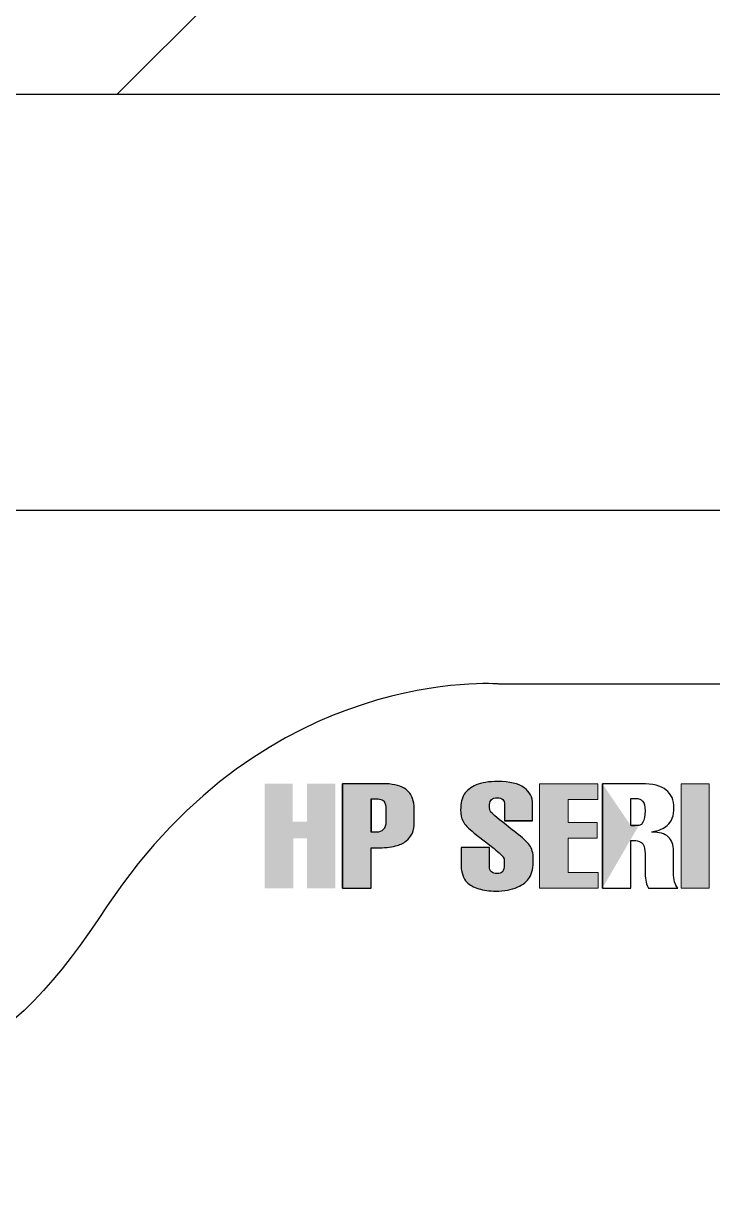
# Model space of a CAD drawing. Header units: millimetres. Extents: x -203524 to 13185, y 0 to 34178.
# Drawn here: x 6151.9 to 6234.6, y 3995.8 to 4137.4 of the extents above; entities that cross this region are included whole.
import ezdxf

# ---------------------------------------------------------------- set-up
doc = ezdxf.new("R2010")
doc.units = ezdxf.units.MM
doc.header["$MEASUREMENT"] = 0
doc.layers.get('0').update_dxf_attribs({"lineweight": 25})
doc.layers.add('D', color=3, linetype='Continuous', lineweight=13)

msp = doc.modelspace()

# ---------------------------------------------------------------- hatches: boundary and pattern name
h = msp.add_hatch(color=256)
edge = h.paths.add_edge_path()
edge.add_spline(control_points=[(6209.623, 4041.657), (6209.623, 4041.657), (6212.999, 4041.657), (6212.999, 4041.657), (6212.999, 4041.657), (6212.999, 4041.657), (6212.999, 4043.698), (6212.999, 4043.698), (6212.999, 4043.698), (6212.999, 4044.496), (6212.657, 4045.145), (6211.973, 4045.645), (6211.973, 4045.645), (6211.289, 4046.144), (6210.24, 4046.394), (6208.826, 4046.394), (6208.826, 4046.394), (6207.737, 4046.394), (6206.867, 4046.253), (6206.217, 4045.972), (6206.217, 4045.972), (6205.566, 4045.69), (6205.093, 4045.323), (6204.797, 4044.869), (6204.797, 4044.869), (6204.502, 4044.416), (6204.354, 4043.787), (6204.354, 4042.983), (6204.354, 4042.983), (6204.354, 4042.432), (6204.449, 4041.974), (6204.638, 4041.61), (6204.638, 4041.61), (6204.827, 4041.245), (6205.277, 4040.773), (6205.988, 4040.193), (6205.988, 4040.193), (6205.988, 4040.193), (6208.378, 4038.324), (6208.378, 4038.324), (6208.378, 4038.324), (6208.989, 4037.841), (6209.354, 4037.503), (6209.473, 4037.307), (6209.473, 4037.307), (6209.553, 4037.17), (6209.593, 4037.006), (6209.593, 4036.817), (6209.593, 4036.817), (6209.593, 4036.817), (6209.593, 4036.446), (6209.593, 4036.446), (6209.593, 4036.446), (6209.593, 4035.992), (6209.525, 4035.695), (6209.389, 4035.555), (6209.389, 4035.555), (6209.253, 4035.414), (6209.022, 4035.344), (6208.697, 4035.344), (6208.697, 4035.344), (6208.418, 4035.344), (6208.202, 4035.414), (6208.049, 4035.555), (6208.049, 4035.555), (6207.896, 4035.695), (6207.82, 4035.912), (6207.82, 4036.205), (6207.82, 4036.205), (6207.82, 4036.205), (6207.82, 4038.47), (6207.82, 4038.47), (6207.82, 4038.47), (6207.82, 4038.47), (6204.424, 4038.47), (6204.424, 4038.47), (6204.424, 4038.47), (6204.424, 4038.47), (6204.424, 4036.205), (6204.424, 4036.205), (6204.424, 4036.205), (6204.424, 4035.861), (6204.484, 4035.509), (6204.603, 4035.15), (6204.603, 4035.15), (6204.723, 4034.791), (6204.885, 4034.511), (6205.091, 4034.31), (6205.091, 4034.31), (6205.436, 4033.966), (6205.913, 4033.699), (6206.52, 4033.509), (6206.52, 4033.509), (6207.128, 4033.32), (6207.813, 4033.225), (6208.577, 4033.225), (6208.577, 4033.225), (6209.593, 4033.225), (6210.451, 4033.377), (6211.152, 4033.682), (6211.152, 4033.682), (6211.852, 4033.986), (6212.347, 4034.385), (6212.636, 4034.879), (6212.636, 4034.879), (6212.925, 4035.372), (6213.069, 4036.093), (6213.069, 4037.04), (6213.069, 4037.04), (6213.069, 4037.798), (6212.92, 4038.37), (6212.621, 4038.754), (6212.621, 4038.754), (6212.322, 4039.139), (6211.774, 4039.642), (6210.977, 4040.262), (6210.977, 4040.262), (6209.337, 4041.542), (6208.384, 4042.314), (6208.119, 4042.578), (6208.119, 4042.578), (6207.926, 4042.768), (6207.83, 4042.98), (6207.83, 4043.216), (6207.83, 4043.216), (6207.83, 4043.216), (6207.83, 4043.621), (6207.83, 4043.621), (6207.83, 4043.621), (6207.83, 4043.89), (6207.908, 4044.096), (6208.064, 4044.236), (6208.064, 4044.236), (6208.22, 4044.377), (6208.441, 4044.447), (6208.727, 4044.447), (6208.727, 4044.447), (6209.038, 4044.447), (6209.274, 4044.376), (6209.434, 4044.232), (6209.434, 4044.232), (6209.56, 4044.123), (6209.623, 4043.896), (6209.623, 4043.552)], knot_values=[-1, -1, -1, -1, -0.9736842, -0.9736842, -0.9736842, -0.9736842, -0.9473684, -0.9473684, -0.9473684, -0.9473684, -0.9210526, -0.9210526, -0.9210526, -0.9210526, -0.8947368, -0.8947368, -0.8947368, -0.8947368, -0.8684211, -0.8684211, -0.8684211, -0.8684211, -0.8421053, -0.8421053, -0.8421053, -0.8421053, -0.8157895, -0.8157895, -0.8157895, -0.8157895, -0.7894737, -0.7894737, -0.7894737, -0.7894737, -0.7631579, -0.7631579, -0.7631579, -0.7631579, -0.7368421, -0.7368421, -0.7368421, -0.7368421, -0.7105263, -0.7105263, -0.7105263, -0.7105263, -0.6842105, -0.6842105, -0.6842105, -0.6842105, -0.6578947, -0.6578947, -0.6578947, -0.6578947, -0.6315789, -0.6315789, -0.6315789, -0.6315789, -0.6052632, -0.6052632, -0.6052632, -0.6052632, -0.5789474, -0.5789474, -0.5789474, -0.5789474, -0.5526316, -0.5526316, -0.5526316, -0.5526316, -0.5263158, -0.5263158, -0.5263158, -0.5263158, -0.5, -0.5, -0.5, -0.5, -0.4736842, -0.4736842, -0.4736842, -0.4736842, -0.4473684, -0.4473684, -0.4473684, -0.4473684, -0.4210526, -0.4210526, -0.4210526, -0.4210526, -0.3947368, -0.3947368, -0.3947368, -0.3947368, -0.3684211, -0.3684211, -0.3684211, -0.3684211, -0.3421053, -0.3421053, -0.3421053, -0.3421053, -0.3157895, -0.3157895, -0.3157895, -0.3157895, -0.2894737, -0.2894737, -0.2894737, -0.2894737, -0.2631579, -0.2631579, -0.2631579, -0.2631579, -0.2368421, -0.2368421, -0.2368421, -0.2368421, -0.2105263, -0.2105263, -0.2105263, -0.2105263, -0.1842105, -0.1842105, -0.1842105, -0.1842105, -0.1578947, -0.1578947, -0.1578947, -0.1578947, -0.1315789, -0.1315789, -0.1315789, -0.1315789, -0.1052632, -0.1052632, -0.1052632, -0.1052632, -0.0789474, -0.0789474, -0.0789474, -0.0789474, -0.0526316, -0.0526316, -0.0526316, -0.0526316], degree=3, periodic=0)
edge.add_spline(control_points=[(6209.623, 4043.552), (6209.623, 4043.552), (6209.623, 4043.552), (6209.623, 4043.552), (6209.623, 4043.552), (6209.623, 4043.552), (6209.623, 4041.657), (6209.623, 4041.657)], knot_values=[-0.0526316, -0.0526316, -0.0526316, -0.0526316, -0.0263158, -0.0263158, -0.0263158, -0.0263158, 0, 0, 0, 0], degree=3, periodic=0)
h = msp.add_hatch(color=256)
edge = h.paths.add_edge_path()
edge.add_spline(control_points=[(6180.82, 4033.57), (6180.82, 4033.57), (6180.82, 4046.127), (6180.82, 4046.127)], knot_values=[0, 0, 0, 0, 0.0833333, 0.0833333, 0.0833333, 0.0833333], degree=3, periodic=0)
edge.add_spline(control_points=[(6180.82, 4046.127), (6180.82, 4046.127), (6184.196, 4046.127), (6184.196, 4046.127)], knot_values=[0.0833333, 0.0833333, 0.0833333, 0.0833333, 0.1666667, 0.1666667, 0.1666667, 0.1666667], degree=3, periodic=0)
edge.add_spline(control_points=[(6184.196, 4046.127), (6184.196, 4046.127), (6184.196, 4041.554), (6184.196, 4041.554)], knot_values=[0.1666667, 0.1666667, 0.1666667, 0.1666667, 0.25, 0.25, 0.25, 0.25], degree=3, periodic=0)
edge.add_spline(control_points=[(6184.196, 4041.554), (6184.196, 4041.554), (6185.899, 4041.554), (6185.899, 4041.554)], knot_values=[0.25, 0.25, 0.25, 0.25, 0.3333333, 0.3333333, 0.3333333, 0.3333333], degree=3, periodic=0)
edge.add_spline(control_points=[(6185.899, 4041.554), (6185.899, 4041.554), (6185.899, 4046.127), (6185.899, 4046.127)], knot_values=[0.3333333, 0.3333333, 0.3333333, 0.3333333, 0.4166667, 0.4166667, 0.4166667, 0.4166667], degree=3, periodic=0)
edge.add_spline(control_points=[(6185.899, 4046.127), (6185.899, 4046.127), (6189.315, 4046.127), (6189.315, 4046.127)], knot_values=[0.4166667, 0.4166667, 0.4166667, 0.4166667, 0.5, 0.5, 0.5, 0.5], degree=3, periodic=0)
edge.add_spline(control_points=[(6189.315, 4046.127), (6189.315, 4046.127), (6189.315, 4033.57), (6189.315, 4033.57)], knot_values=[0.5, 0.5, 0.5, 0.5, 0.5833333, 0.5833333, 0.5833333, 0.5833333], degree=3, periodic=0)
edge.add_spline(control_points=[(6189.315, 4033.57), (6189.315, 4033.57), (6185.919, 4033.57), (6185.919, 4033.57)], knot_values=[0.5833333, 0.5833333, 0.5833333, 0.5833333, 0.6666667, 0.6666667, 0.6666667, 0.6666667], degree=3, periodic=0)
edge.add_spline(control_points=[(6185.919, 4033.57), (6185.919, 4033.57), (6185.919, 4039.573), (6185.919, 4039.573)], knot_values=[0.6666667, 0.6666667, 0.6666667, 0.6666667, 0.75, 0.75, 0.75, 0.75], degree=3, periodic=0)
edge.add_spline(control_points=[(6185.919, 4039.573), (6185.919, 4039.573), (6184.265, 4039.573), (6184.265, 4039.573)], knot_values=[0.75, 0.75, 0.75, 0.75, 0.8333333, 0.8333333, 0.8333333, 0.8333333], degree=3, periodic=0)
edge.add_spline(control_points=[(6184.265, 4039.573), (6184.265, 4039.573), (6184.265, 4033.57), (6184.265, 4033.57)], knot_values=[0.8333333, 0.8333333, 0.8333333, 0.8333333, 0.9166667, 0.9166667, 0.9166667, 0.9166667], degree=3, periodic=0)
edge.add_spline(control_points=[(6184.265, 4033.57), (6184.265, 4033.57), (6180.82, 4033.57), (6180.82, 4033.57)], knot_values=[0.9166667, 0.9166667, 0.9166667, 0.9166667, 1, 1, 1, 1], degree=3, periodic=0)
h = msp.add_hatch(color=256)
edge = h.paths.add_edge_path(flags=16)
edge.add_spline(control_points=[(6193.618, 4040.287), (6193.618, 4040.287), (6193.618, 4044.31), (6193.618, 4044.31), (6193.618, 4044.31), (6193.618, 4044.31), (6194.275, 4044.31), (6194.275, 4044.31), (6194.275, 4044.31), (6194.54, 4044.31), (6194.756, 4044.268), (6194.922, 4044.185), (6194.922, 4044.185), (6195.088, 4044.101), (6195.201, 4043.974), (6195.261, 4043.801), (6195.261, 4043.801), (6195.347, 4043.554), (6195.391, 4043.233), (6195.391, 4042.837), (6195.391, 4042.837), (6195.391, 4042.837), (6195.391, 4041.571), (6195.391, 4041.571), (6195.391, 4041.571), (6195.391, 4041.14), (6195.284, 4040.819), (6195.072, 4040.606), (6195.072, 4040.606), (6194.859, 4040.394), (6194.58, 4040.287), (6194.235, 4040.287), (6194.235, 4040.287), (6194.235, 4040.287), (6194.235, 4040.287), (6194.235, 4040.287)], knot_values=[-1, -1, -1, -1, -0.9, -0.9, -0.9, -0.9, -0.8, -0.8, -0.8, -0.8, -0.7, -0.7, -0.7, -0.7, -0.6, -0.6, -0.6, -0.6, -0.5, -0.5, -0.5, -0.5, -0.4, -0.4, -0.4, -0.4, -0.3, -0.3, -0.3, -0.3, -0.2, -0.2, -0.2, -0.2, -0.1999982, -0.1999982, -0.1999982, -0.1999982], degree=3, periodic=0)
edge.add_spline(control_points=[(6194.235, 4040.287), (6194.235, 4040.287), (6194.235, 4040.287), (6194.235, 4040.287), (6194.235, 4040.287), (6194.235, 4040.287), (6193.618, 4040.287), (6193.618, 4040.287)], knot_values=[-0.1999982, -0.1999982, -0.1999982, -0.1999982, -0.1, -0.1, -0.1, -0.1, 0, 0, 0, 0], degree=3, periodic=0)
edge = h.paths.add_edge_path()
edge.add_spline(control_points=[(6190.172, 4046.127), (6190.172, 4046.127), (6190.172, 4033.57), (6190.172, 4033.57), (6190.172, 4033.57), (6190.172, 4033.57), (6193.618, 4033.57), (6193.618, 4033.57), (6193.618, 4033.57), (6193.618, 4033.57), (6193.618, 4038.427), (6193.618, 4038.427), (6193.618, 4038.427), (6193.618, 4038.427), (6194.325, 4038.427), (6194.325, 4038.427), (6194.325, 4038.427), (6195.175, 4038.427), (6195.915, 4038.502), (6196.546, 4038.651), (6196.546, 4038.651), (6197.024, 4038.76), (6197.44, 4038.955), (6197.796, 4039.237), (6197.796, 4039.237), (6198.151, 4039.518), (6198.405, 4039.835), (6198.558, 4040.188), (6198.558, 4040.188), (6198.71, 4040.542), (6198.787, 4040.982), (6198.787, 4041.511), (6198.787, 4041.511), (6198.787, 4041.511), (6198.787, 4043.147), (6198.787, 4043.147), (6198.787, 4043.147), (6198.787, 4043.583), (6198.717, 4043.988), (6198.578, 4044.361), (6198.578, 4044.361), (6198.478, 4044.631), (6198.365, 4044.844), (6198.239, 4044.999), (6198.239, 4044.999), (6198.066, 4045.217), (6197.839, 4045.412), (6197.557, 4045.584), (6197.557, 4045.584), (6197.274, 4045.757), (6196.913, 4045.89), (6196.471, 4045.985), (6196.471, 4045.985), (6196.029, 4046.08), (6195.566, 4046.127), (6195.082, 4046.127)], knot_values=[-1, -1, -1, -1, -0.9375, -0.9375, -0.9375, -0.9375, -0.875, -0.875, -0.875, -0.875, -0.8125, -0.8125, -0.8125, -0.8125, -0.75, -0.75, -0.75, -0.75, -0.6875, -0.6875, -0.6875, -0.6875, -0.625, -0.625, -0.625, -0.625, -0.5625, -0.5625, -0.5625, -0.5625, -0.5, -0.5, -0.5, -0.5, -0.4375, -0.4375, -0.4375, -0.4375, -0.375, -0.375, -0.375, -0.375, -0.3125, -0.3125, -0.3125, -0.3125, -0.25, -0.25, -0.25, -0.25, -0.1875, -0.1875, -0.1875, -0.1875, -0.125, -0.125, -0.125, -0.125], degree=3, periodic=0)
edge.add_spline(control_points=[(6195.082, 4046.127), (6195.082, 4046.127), (6195.082, 4046.127), (6195.082, 4046.127), (6195.082, 4046.127), (6195.082, 4046.127), (6190.172, 4046.127), (6190.172, 4046.127)], knot_values=[-0.125, -0.125, -0.125, -0.125, -0.0625, -0.0625, -0.0625, -0.0625, 0, 0, 0, 0], degree=3, periodic=0)
h = msp.add_hatch(color=256)
edge = h.paths.add_edge_path()
edge.add_spline(control_points=[(6213.806, 4033.57), (6213.806, 4033.57), (6213.806, 4046.127), (6213.806, 4046.127), (6213.806, 4046.127), (6213.806, 4046.127), (6220.817, 4046.127), (6220.817, 4046.127), (6220.817, 4046.127), (6220.817, 4046.127), (6220.817, 4044.224), (6220.817, 4044.224), (6220.817, 4044.224), (6220.817, 4044.224), (6217.252, 4044.224), (6217.252, 4044.224), (6217.252, 4044.224), (6217.252, 4044.224), (6217.252, 4041.45), (6217.252, 4041.45), (6217.252, 4041.45), (6217.252, 4041.45), (6220.748, 4041.45), (6220.748, 4041.45), (6220.748, 4041.45), (6220.748, 4041.45), (6220.748, 4039.573), (6220.748, 4039.573), (6220.748, 4039.573), (6220.748, 4039.573), (6217.252, 4039.573), (6217.252, 4039.573), (6217.252, 4039.573), (6217.252, 4039.573), (6217.252, 4035.464), (6217.252, 4035.464), (6217.252, 4035.464), (6217.252, 4035.464), (6220.867, 4035.464), (6220.867, 4035.464), (6220.867, 4035.464), (6220.867, 4035.464), (6220.867, 4033.57), (6220.867, 4033.57), (6220.867, 4033.57), (6220.867, 4033.57), (6213.806, 4033.57), (6213.806, 4033.57)], knot_values=[0, 0, 0, 0, 0.0833333, 0.0833333, 0.0833333, 0.0833333, 0.1666667, 0.1666667, 0.1666667, 0.1666667, 0.25, 0.25, 0.25, 0.25, 0.3333333, 0.3333333, 0.3333333, 0.3333333, 0.4166667, 0.4166667, 0.4166667, 0.4166667, 0.5, 0.5, 0.5, 0.5, 0.5833333, 0.5833333, 0.5833333, 0.5833333, 0.6666667, 0.6666667, 0.6666667, 0.6666667, 0.75, 0.75, 0.75, 0.75, 0.8333333, 0.8333333, 0.8333333, 0.8333333, 0.9166667, 0.9166667, 0.9166667, 0.9166667, 1, 1, 1, 1], degree=3, periodic=1)
h = msp.add_hatch(color=256)
edge = h.paths.add_edge_path()
edge.add_spline(control_points=[(6221.365, 4046.127), (6221.365, 4046.127), (6226.036, 4046.127), (6226.036, 4046.127), (6226.036, 4046.127), (6226.036, 4046.127), (6226.036, 4046.127), (6226.036, 4046.127), (6226.036, 4046.127), (6227.398, 4046.127), (6228.392, 4045.874), (6229.019, 4045.369), (6229.019, 4045.369), (6229.647, 4044.864), (6229.961, 4044.149), (6229.961, 4043.224), (6229.961, 4043.224), (6229.961, 4042.3), (6229.692, 4041.591), (6229.154, 4041.097), (6229.154, 4041.097), (6228.769, 4040.741), (6228.154, 4040.497), (6227.311, 4040.365), (6227.311, 4040.365), (6227.311, 4040.365), (6227.311, 4040.305), (6227.311, 4040.305), (6227.311, 4040.305), (6228.181, 4040.31), (6228.832, 4040.127), (6229.263, 4039.754), (6229.263, 4039.754), (6229.695, 4039.38), (6229.911, 4038.795), (6229.911, 4037.997), (6229.911, 4037.997), (6229.911, 4037.997), (6229.911, 4035.447), (6229.911, 4035.447), (6229.911, 4035.447), (6229.911, 4034.993), (6229.951, 4034.629), (6230.03, 4034.353), (6230.03, 4034.353), (6230.11, 4034.078), (6230.243, 4033.816), (6230.429, 4033.57), (6230.429, 4033.57), (6230.429, 4033.57), (6226.893, 4033.57), (6226.893, 4033.57), (6226.893, 4033.57), (6226.641, 4033.949), (6226.515, 4034.548), (6226.515, 4035.37), (6226.515, 4035.37), (6226.515, 4035.37), (6226.515, 4037.256), (6226.515, 4037.256), (6226.515, 4037.256), (6226.508, 4037.893), (6226.465, 4038.332), (6226.385, 4038.574), (6226.385, 4038.574), (6226.299, 4038.82), (6226.163, 4038.996), (6225.977, 4039.099), (6225.977, 4039.099), (6225.724, 4039.237), (6225.462, 4039.306), (6225.19, 4039.306), (6225.19, 4039.306), (6225.19, 4039.306), (6224.762, 4039.306), (6224.762, 4039.306), (6224.762, 4039.306), (6224.762, 4039.306), (6224.762, 4033.57), (6224.762, 4033.57), (6224.762, 4033.57), (6224.762, 4033.57), (6221.365, 4033.57), (6221.365, 4033.57), (6221.365, 4033.57), (6221.365, 4033.57), (6221.365, 4046.127), (6221.365, 4046.127)], knot_values=[0, 0, 0, 0, 0.0454545, 0.0454545, 0.0454545, 0.0454545, 0.0909091, 0.0909091, 0.0909091, 0.0909091, 0.1363636, 0.1363636, 0.1363636, 0.1363636, 0.1818182, 0.1818182, 0.1818182, 0.1818182, 0.2272727, 0.2272727, 0.2272727, 0.2272727, 0.2727273, 0.2727273, 0.2727273, 0.2727273, 0.3181818, 0.3181818, 0.3181818, 0.3181818, 0.3636364, 0.3636364, 0.3636364, 0.3636364, 0.4090909, 0.4090909, 0.4090909, 0.4090909, 0.4545455, 0.4545455, 0.4545455, 0.4545455, 0.5, 0.5, 0.5, 0.5, 0.5454545, 0.5454545, 0.5454545, 0.5454545, 0.5909091, 0.5909091, 0.5909091, 0.5909091, 0.6363636, 0.6363636, 0.6363636, 0.6363636, 0.6818182, 0.6818182, 0.6818182, 0.6818182, 0.7272727, 0.7272727, 0.7272727, 0.7272727, 0.7727273, 0.7727273, 0.7727273, 0.7727273, 0.8181818, 0.8181818, 0.8181818, 0.8181818, 0.8636364, 0.8636364, 0.8636364, 0.8636364, 0.9090909, 0.9090909, 0.9090909, 0.9090909, 0.9545455, 0.9545455, 0.9545455, 0.9545455, 1, 1, 1, 1], degree=3, periodic=0)
edge = h.paths.add_edge_path(flags=0)
edge.add_spline(control_points=[(6225.731, 4041.106), (6225.731, 4041.106), (6226.055, 4041.245), (6226.055, 4041.245), (6226.055, 4041.245), (6226.055, 4041.245), (6226.231, 4041.523), (6226.231, 4041.523), (6226.231, 4041.523), (6226.407, 4041.802), (6226.495, 4042.245), (6226.495, 4042.854), (6226.495, 4042.854), (6226.495, 4043.434), (6226.397, 4043.829), (6226.201, 4044.038), (6226.201, 4044.038), (6226.005, 4044.248), (6225.731, 4044.353), (6225.379, 4044.353), (6225.379, 4044.353), (6225.379, 4044.353), (6224.762, 4044.353), (6224.762, 4044.353), (6224.762, 4044.353), (6224.762, 4044.353), (6224.762, 4041.106), (6224.762, 4041.106), (6224.762, 4041.106), (6224.762, 4041.106), (6225.731, 4041.106), (6225.731, 4041.106)], knot_values=[0, 0, 0, 0, 0.125, 0.125, 0.125, 0.125, 0.25, 0.25, 0.25, 0.25, 0.375, 0.375, 0.375, 0.375, 0.5, 0.5, 0.5, 0.5, 0.625, 0.625, 0.625, 0.625, 0.75, 0.75, 0.75, 0.75, 0.875, 0.875, 0.875, 0.875, 1, 1, 1, 1], degree=3, periodic=0)
edge = h.paths.add_edge_path(flags=16)
edge.add_spline(control_points=[(6221.365, 4046.127), (6221.365, 4046.127), (6226.036, 4046.127), (6226.036, 4046.127), (6226.036, 4046.127), (6226.036, 4046.127), (6226.036, 4046.127), (6226.036, 4046.127), (6226.036, 4046.127), (6227.398, 4046.127), (6228.392, 4045.874), (6229.019, 4045.369), (6229.019, 4045.369), (6229.647, 4044.864), (6229.961, 4044.149), (6229.961, 4043.224), (6229.961, 4043.224), (6229.961, 4042.3), (6229.692, 4041.591), (6229.154, 4041.097), (6229.154, 4041.097), (6228.769, 4040.741), (6228.154, 4040.497), (6227.311, 4040.365), (6227.311, 4040.365), (6227.311, 4040.365), (6227.311, 4040.305), (6227.311, 4040.305), (6227.311, 4040.305), (6228.181, 4040.31), (6228.832, 4040.127), (6229.263, 4039.754), (6229.263, 4039.754), (6229.695, 4039.38), (6229.911, 4038.795), (6229.911, 4037.997), (6229.911, 4037.997), (6229.911, 4037.997), (6229.911, 4035.447), (6229.911, 4035.447), (6229.911, 4035.447), (6229.911, 4034.993), (6229.951, 4034.629), (6230.03, 4034.353), (6230.03, 4034.353), (6230.11, 4034.078), (6230.243, 4033.816), (6230.429, 4033.57), (6230.429, 4033.57), (6230.429, 4033.57), (6226.893, 4033.57), (6226.893, 4033.57), (6226.893, 4033.57), (6226.641, 4033.949), (6226.515, 4034.548), (6226.515, 4035.37), (6226.515, 4035.37), (6226.515, 4035.37), (6226.515, 4037.256), (6226.515, 4037.256), (6226.515, 4037.256), (6226.508, 4037.893), (6226.465, 4038.332), (6226.385, 4038.574), (6226.385, 4038.574), (6226.299, 4038.82), (6226.163, 4038.996), (6225.977, 4039.099), (6225.977, 4039.099), (6225.724, 4039.237), (6225.462, 4039.306), (6225.19, 4039.306), (6225.19, 4039.306), (6225.19, 4039.306), (6224.762, 4039.306), (6224.762, 4039.306), (6224.762, 4039.306), (6224.762, 4039.306), (6224.762, 4033.57), (6224.762, 4033.57), (6224.762, 4033.57), (6224.762, 4033.57), (6221.365, 4033.57), (6221.365, 4033.57)], knot_values=[0, 0, 0, 0, 0.047619, 0.047619, 0.047619, 0.047619, 0.0952381, 0.0952381, 0.0952381, 0.0952381, 0.1428571, 0.1428571, 0.1428571, 0.1428571, 0.1904762, 0.1904762, 0.1904762, 0.1904762, 0.2380952, 0.2380952, 0.2380952, 0.2380952, 0.2857143, 0.2857143, 0.2857143, 0.2857143, 0.3333333, 0.3333333, 0.3333333, 0.3333333, 0.3809524, 0.3809524, 0.3809524, 0.3809524, 0.4285714, 0.4285714, 0.4285714, 0.4285714, 0.4761905, 0.4761905, 0.4761905, 0.4761905, 0.5238095, 0.5238095, 0.5238095, 0.5238095, 0.5714286, 0.5714286, 0.5714286, 0.5714286, 0.6190476, 0.6190476, 0.6190476, 0.6190476, 0.6666667, 0.6666667, 0.6666667, 0.6666667, 0.7142857, 0.7142857, 0.7142857, 0.7142857, 0.7619048, 0.7619048, 0.7619048, 0.7619048, 0.8095238, 0.8095238, 0.8095238, 0.8095238, 0.8571429, 0.8571429, 0.8571429, 0.8571429, 0.9047619, 0.9047619, 0.9047619, 0.9047619, 0.952381, 0.952381, 0.952381, 0.952381, 1, 1, 1, 1], degree=3, periodic=0)
edge.add_spline(control_points=[(6225.731, 4041.106), (6225.731, 4041.106), (6226.055, 4041.245), (6226.055, 4041.245), (6226.055, 4041.245), (6226.055, 4041.245), (6226.231, 4041.523), (6226.231, 4041.523), (6226.231, 4041.523), (6226.407, 4041.802), (6226.495, 4042.245), (6226.495, 4042.854), (6226.495, 4042.854), (6226.495, 4043.434), (6226.397, 4043.829), (6226.201, 4044.038), (6226.201, 4044.038), (6226.005, 4044.248), (6225.731, 4044.353), (6225.379, 4044.353), (6225.379, 4044.353), (6225.379, 4044.353), (6224.762, 4044.353), (6224.762, 4044.353), (6224.762, 4044.353), (6224.762, 4044.353), (6224.762, 4041.106), (6224.762, 4041.106)], knot_values=[0, 0, 0, 0, 0.1428571, 0.1428571, 0.1428571, 0.1428571, 0.2857143, 0.2857143, 0.2857143, 0.2857143, 0.4285714, 0.4285714, 0.4285714, 0.4285714, 0.5714286, 0.5714286, 0.5714286, 0.5714286, 0.7142857, 0.7142857, 0.7142857, 0.7142857, 0.8571429, 0.8571429, 0.8571429, 0.8571429, 1, 1, 1, 1], degree=3, periodic=0)
h = msp.add_hatch(color=256)
edge = h.paths.add_edge_path()
edge.add_spline(control_points=[(6230.807, 4033.57), (6230.807, 4033.57), (6230.807, 4046.127), (6230.807, 4046.127), (6230.807, 4046.127), (6230.807, 4046.127), (6234.183, 4046.127), (6234.183, 4046.127), (6234.183, 4046.127), (6234.183, 4046.127), (6234.183, 4033.57), (6234.183, 4033.57), (6234.183, 4033.57), (6234.183, 4033.57), (6230.807, 4033.57), (6230.807, 4033.57)], knot_values=[0, 0, 0, 0, 0.25, 0.25, 0.25, 0.25, 0.5, 0.5, 0.5, 0.5, 0.75, 0.75, 0.75, 0.75, 1, 1, 1, 1], degree=3, periodic=1)
at = {"layer": 'D'}
h = msp.add_hatch(dxfattribs=at)
h.set_pattern_fill('ANSI31', color=256, scale=500, style=0)
h.set_pattern_definition([(45, (223655.766, 22747.776), (-44.194174, 44.194174), [])])
h.paths.add_polyline_path([(6792.911, 4128.924), (6792.911, 3498.924), (6792.911, 3068.924), (6792.911, 2448.924), (6767.911, 2448.924), (6767.911, 2438.924), (6753.303, 2438.924), (6753.303, 2430.924), (6787.411, 2430.924), (6787.411, 2427.924), (6942.911, 2427.924), (6942.911, 4214.859), (7592.911, 4214.859), (7592.911, 5127.924), (5192.911, 5127.924), (5192.911, 4214.859), (5842.911, 4214.859), (5842.911, 2427.924), (5993.411, 2427.924), (5993.411, 2430.924), (6027.518, 2430.924), (6027.518, 2438.924), (6017.911, 2438.924), (6017.911, 2448.924), (5992.911, 2448.924), (5992.911, 3068.924), (5992.911, 3498.924), (5992.911, 4128.924)])

# ---------------------------------------------------------------- linework, layer by layer
msp.add_line((5992.911, 4128.924), (6792.911, 4128.924))
msp.add_line((5992.911, 4128.924), (6792.911, 4128.924))
msp.add_lwpolyline([(6017.911, 3858.924), (6767.911, 3858.924), (6767.911, 4078.924), (6017.911, 4078.924), (6017.911, 3858.924)], close=True)
at = {"color": 0}
for points, knots in [([(6465.452, 4078.924), (6465.452, 4078.924), (6458.538, 4058.096), (6415.693, 4058.096), (6415.693, 4058.096), (6415.693, 4058.096), (6208.921, 4058.096), (6208.921, 4058.096)], [0.14285714, 0.14285714, 0.14285714, 0.14285714, 0.28571429, 0.28571429, 0.28571429, 0.28571429, 0.42857143, 0.42857143, 0.42857143, 0.42857143]), ([(6161.948, 4031.445), (6150.174, 4013.705), (6141.709, 4006.508), (6098.516, 4006.508), (6098.516, 4006.508), (6098.516, 4006.508), (6017.911, 4006.508), (6017.911, 4006.508)], [0.57142857, 0.57142857, 0.57142857, 0.57142857, 0.71428571, 0.71428571, 0.71428571, 0.71428571, 0.85714286, 0.85714286, 0.85714286, 0.85714286])]:
    msp.add_open_spline(points, degree=3, knots=knots, dxfattribs=at)
msp.add_open_spline([(6208.921, 4058.096), (6208.921, 4058.096), (6181.228, 4060.473), (6161.948, 4031.445)], degree=3, dxfattribs=at)
at = {"lineweight": 5}
for points, knots in [([(6209.623, 4041.657), (6209.623, 4041.657), (6209.623, 4043.552), (6209.623, 4043.552), (6209.623, 4043.552), (6209.623, 4043.552), (6209.623, 4043.552), (6209.623, 4043.552), (6209.623, 4043.552), (6209.623, 4043.896), (6209.56, 4044.123), (6209.434, 4044.232), (6209.434, 4044.232), (6209.274, 4044.376), (6209.038, 4044.447), (6208.727, 4044.447), (6208.727, 4044.447), (6208.441, 4044.447), (6208.22, 4044.377), (6208.064, 4044.236), (6208.064, 4044.236), (6207.908, 4044.096), (6207.83, 4043.89), (6207.83, 4043.621), (6207.83, 4043.621), (6207.83, 4043.621), (6207.83, 4043.216), (6207.83, 4043.216), (6207.83, 4043.216), (6207.83, 4042.98), (6207.926, 4042.768), (6208.119, 4042.578), (6208.119, 4042.578), (6208.384, 4042.314), (6209.337, 4041.542), (6210.977, 4040.262), (6210.977, 4040.262), (6211.774, 4039.642), (6212.322, 4039.139), (6212.621, 4038.754), (6212.621, 4038.754), (6212.92, 4038.37), (6213.069, 4037.798), (6213.069, 4037.04), (6213.069, 4037.04), (6213.069, 4036.093), (6212.925, 4035.372), (6212.636, 4034.879), (6212.636, 4034.879), (6212.347, 4034.385), (6211.852, 4033.986), (6211.152, 4033.682), (6211.152, 4033.682), (6210.451, 4033.377), (6209.593, 4033.225), (6208.577, 4033.225), (6208.577, 4033.225), (6207.813, 4033.225), (6207.128, 4033.32), (6206.52, 4033.509), (6206.52, 4033.509), (6205.913, 4033.699), (6205.436, 4033.966), (6205.091, 4034.31), (6205.091, 4034.31), (6204.885, 4034.511), (6204.723, 4034.791), (6204.603, 4035.15), (6204.603, 4035.15), (6204.484, 4035.509), (6204.424, 4035.861), (6204.424, 4036.205), (6204.424, 4036.205), (6204.424, 4036.205), (6204.424, 4038.47), (6204.424, 4038.47), (6204.424, 4038.47), (6204.424, 4038.47), (6207.82, 4038.47), (6207.82, 4038.47), (6207.82, 4038.47), (6207.82, 4038.47), (6207.82, 4036.205), (6207.82, 4036.205), (6207.82, 4036.205), (6207.82, 4035.912), (6207.896, 4035.695), (6208.049, 4035.555), (6208.049, 4035.555), (6208.202, 4035.414), (6208.418, 4035.344), (6208.697, 4035.344), (6208.697, 4035.344), (6209.022, 4035.344), (6209.253, 4035.414), (6209.389, 4035.555), (6209.389, 4035.555), (6209.525, 4035.695), (6209.593, 4035.992), (6209.593, 4036.446), (6209.593, 4036.446), (6209.593, 4036.446), (6209.593, 4036.817), (6209.593, 4036.817), (6209.593, 4036.817), (6209.593, 4037.006), (6209.553, 4037.17), (6209.473, 4037.307), (6209.473, 4037.307), (6209.354, 4037.503), (6208.989, 4037.841), (6208.378, 4038.324), (6208.378, 4038.324), (6208.378, 4038.324), (6205.988, 4040.193), (6205.988, 4040.193), (6205.988, 4040.193), (6205.277, 4040.773), (6204.827, 4041.245), (6204.638, 4041.61), (6204.638, 4041.61), (6204.449, 4041.974), (6204.354, 4042.432), (6204.354, 4042.983), (6204.354, 4042.983), (6204.354, 4043.787), (6204.502, 4044.416), (6204.797, 4044.869), (6204.797, 4044.869), (6205.093, 4045.323), (6205.566, 4045.69), (6206.217, 4045.972), (6206.217, 4045.972), (6206.867, 4046.253), (6207.737, 4046.394), (6208.826, 4046.394), (6208.826, 4046.394), (6210.24, 4046.394), (6211.289, 4046.144), (6211.973, 4045.645), (6211.973, 4045.645), (6212.657, 4045.145), (6212.999, 4044.496), (6212.999, 4043.698), (6212.999, 4043.698), (6212.999, 4043.698), (6212.999, 4041.657), (6212.999, 4041.657)], [0, 0, 0, 0, 0.027027, 0.027027, 0.027027, 0.027027, 0.0540541, 0.0540541, 0.0540541, 0.0540541, 0.0810811, 0.0810811, 0.0810811, 0.0810811, 0.1081081, 0.1081081, 0.1081081, 0.1081081, 0.1351351, 0.1351351, 0.1351351, 0.1351351, 0.1621622, 0.1621622, 0.1621622, 0.1621622, 0.1891892, 0.1891892, 0.1891892, 0.1891892, 0.2162162, 0.2162162, 0.2162162, 0.2162162, 0.2432432, 0.2432432, 0.2432432, 0.2432432, 0.2702703, 0.2702703, 0.2702703, 0.2702703, 0.2972973, 0.2972973, 0.2972973, 0.2972973, 0.3243243, 0.3243243, 0.3243243, 0.3243243, 0.3513514, 0.3513514, 0.3513514, 0.3513514, 0.3783784, 0.3783784, 0.3783784, 0.3783784, 0.4054054, 0.4054054, 0.4054054, 0.4054054, 0.4324324, 0.4324324, 0.4324324, 0.4324324, 0.4594595, 0.4594595, 0.4594595, 0.4594595, 0.4864865, 0.4864865, 0.4864865, 0.4864865, 0.5135135, 0.5135135, 0.5135135, 0.5135135, 0.5405405, 0.5405405, 0.5405405, 0.5405405, 0.5675676, 0.5675676, 0.5675676, 0.5675676, 0.5945946, 0.5945946, 0.5945946, 0.5945946, 0.6216216, 0.6216216, 0.6216216, 0.6216216, 0.6486486, 0.6486486, 0.6486486, 0.6486486, 0.6756757, 0.6756757, 0.6756757, 0.6756757, 0.7027027, 0.7027027, 0.7027027, 0.7027027, 0.7297297, 0.7297297, 0.7297297, 0.7297297, 0.7567568, 0.7567568, 0.7567568, 0.7567568, 0.7837838, 0.7837838, 0.7837838, 0.7837838, 0.8108108, 0.8108108, 0.8108108, 0.8108108, 0.8378378, 0.8378378, 0.8378378, 0.8378378, 0.8648649, 0.8648649, 0.8648649, 0.8648649, 0.8918919, 0.8918919, 0.8918919, 0.8918919, 0.9189189, 0.9189189, 0.9189189, 0.9189189, 0.9459459, 0.9459459, 0.9459459, 0.9459459, 0.972973, 0.972973, 0.972973, 0.972973, 1, 1, 1, 1]), ([(6190.172, 4046.127), (6190.172, 4046.127), (6195.082, 4046.127), (6195.082, 4046.127), (6195.082, 4046.127), (6195.082, 4046.127), (6195.082, 4046.127), (6195.082, 4046.127), (6195.082, 4046.127), (6195.566, 4046.127), (6196.029, 4046.08), (6196.471, 4045.985), (6196.471, 4045.985), (6196.913, 4045.89), (6197.274, 4045.757), (6197.557, 4045.584), (6197.557, 4045.584), (6197.839, 4045.412), (6198.066, 4045.217), (6198.239, 4044.999), (6198.239, 4044.999), (6198.365, 4044.844), (6198.478, 4044.631), (6198.578, 4044.361), (6198.578, 4044.361), (6198.717, 4043.988), (6198.787, 4043.583), (6198.787, 4043.147), (6198.787, 4043.147), (6198.787, 4043.147), (6198.787, 4041.511), (6198.787, 4041.511), (6198.787, 4041.511), (6198.787, 4040.982), (6198.71, 4040.542), (6198.558, 4040.188), (6198.558, 4040.188), (6198.405, 4039.835), (6198.151, 4039.518), (6197.796, 4039.237), (6197.796, 4039.237), (6197.44, 4038.955), (6197.024, 4038.76), (6196.546, 4038.651), (6196.546, 4038.651), (6195.915, 4038.502), (6195.175, 4038.427), (6194.325, 4038.427), (6194.325, 4038.427), (6194.325, 4038.427), (6193.618, 4038.427), (6193.618, 4038.427), (6193.618, 4038.427), (6193.618, 4038.427), (6193.618, 4033.57), (6193.618, 4033.57), (6193.618, 4033.57), (6193.618, 4033.57), (6190.172, 4033.57), (6190.172, 4033.57)], [0, 0, 0, 0, 0.0666667, 0.0666667, 0.0666667, 0.0666667, 0.1333333, 0.1333333, 0.1333333, 0.1333333, 0.2, 0.2, 0.2, 0.2, 0.2666667, 0.2666667, 0.2666667, 0.2666667, 0.3333333, 0.3333333, 0.3333333, 0.3333333, 0.4, 0.4, 0.4, 0.4, 0.4666667, 0.4666667, 0.4666667, 0.4666667, 0.5333333, 0.5333333, 0.5333333, 0.5333333, 0.6, 0.6, 0.6, 0.6, 0.6666667, 0.6666667, 0.6666667, 0.6666667, 0.7333333, 0.7333333, 0.7333333, 0.7333333, 0.8, 0.8, 0.8, 0.8, 0.8666667, 0.8666667, 0.8666667, 0.8666667, 0.9333333, 0.9333333, 0.9333333, 0.9333333, 1, 1, 1, 1]), ([(6213.806, 4033.57), (6213.806, 4033.57), (6213.806, 4046.127), (6213.806, 4046.127), (6213.806, 4046.127), (6213.806, 4046.127), (6220.817, 4046.127), (6220.817, 4046.127), (6220.817, 4046.127), (6220.817, 4046.127), (6220.817, 4044.224), (6220.817, 4044.224), (6220.817, 4044.224), (6220.817, 4044.224), (6217.252, 4044.224), (6217.252, 4044.224), (6217.252, 4044.224), (6217.252, 4044.224), (6217.252, 4041.45), (6217.252, 4041.45), (6217.252, 4041.45), (6217.252, 4041.45), (6220.748, 4041.45), (6220.748, 4041.45), (6220.748, 4041.45), (6220.748, 4041.45), (6220.748, 4039.573), (6220.748, 4039.573), (6220.748, 4039.573), (6220.748, 4039.573), (6217.252, 4039.573), (6217.252, 4039.573), (6217.252, 4039.573), (6217.252, 4039.573), (6217.252, 4035.464), (6217.252, 4035.464), (6217.252, 4035.464), (6217.252, 4035.464), (6220.867, 4035.464), (6220.867, 4035.464), (6220.867, 4035.464), (6220.867, 4035.464), (6220.867, 4033.57), (6220.867, 4033.57), (6220.867, 4033.57), (6220.867, 4033.57), (6213.806, 4033.57), (6213.806, 4033.57)], [0, 0, 0, 0, 0.0833333, 0.0833333, 0.0833333, 0.0833333, 0.1666667, 0.1666667, 0.1666667, 0.1666667, 0.25, 0.25, 0.25, 0.25, 0.3333333, 0.3333333, 0.3333333, 0.3333333, 0.4166667, 0.4166667, 0.4166667, 0.4166667, 0.5, 0.5, 0.5, 0.5, 0.5833333, 0.5833333, 0.5833333, 0.5833333, 0.6666667, 0.6666667, 0.6666667, 0.6666667, 0.75, 0.75, 0.75, 0.75, 0.8333333, 0.8333333, 0.8333333, 0.8333333, 0.9166667, 0.9166667, 0.9166667, 0.9166667, 1, 1, 1, 1]), ([(6221.365, 4046.127), (6221.365, 4046.127), (6226.036, 4046.127), (6226.036, 4046.127), (6226.036, 4046.127), (6226.036, 4046.127), (6226.036, 4046.127), (6226.036, 4046.127), (6226.036, 4046.127), (6227.398, 4046.127), (6228.392, 4045.874), (6229.019, 4045.369), (6229.019, 4045.369), (6229.647, 4044.864), (6229.961, 4044.149), (6229.961, 4043.224), (6229.961, 4043.224), (6229.961, 4042.3), (6229.692, 4041.591), (6229.154, 4041.097), (6229.154, 4041.097), (6228.769, 4040.741), (6228.154, 4040.497), (6227.311, 4040.365), (6227.311, 4040.365), (6227.311, 4040.365), (6227.311, 4040.305), (6227.311, 4040.305), (6227.311, 4040.305), (6228.181, 4040.31), (6228.832, 4040.127), (6229.263, 4039.754), (6229.263, 4039.754), (6229.695, 4039.38), (6229.911, 4038.795), (6229.911, 4037.997), (6229.911, 4037.997), (6229.911, 4037.997), (6229.911, 4035.447), (6229.911, 4035.447), (6229.911, 4035.447), (6229.911, 4034.993), (6229.951, 4034.629), (6230.03, 4034.353), (6230.03, 4034.353), (6230.11, 4034.078), (6230.243, 4033.816), (6230.429, 4033.57), (6230.429, 4033.57), (6230.429, 4033.57), (6226.893, 4033.57), (6226.893, 4033.57), (6226.893, 4033.57), (6226.641, 4033.949), (6226.515, 4034.548), (6226.515, 4035.37), (6226.515, 4035.37), (6226.515, 4035.37), (6226.515, 4037.256), (6226.515, 4037.256), (6226.515, 4037.256), (6226.508, 4037.893), (6226.465, 4038.332), (6226.385, 4038.574), (6226.385, 4038.574), (6226.299, 4038.82), (6226.163, 4038.996), (6225.977, 4039.099), (6225.977, 4039.099), (6225.724, 4039.237), (6225.462, 4039.306), (6225.19, 4039.306), (6225.19, 4039.306), (6225.19, 4039.306), (6224.762, 4039.306), (6224.762, 4039.306), (6224.762, 4039.306), (6224.762, 4039.306), (6224.762, 4033.57), (6224.762, 4033.57), (6224.762, 4033.57), (6224.762, 4033.57), (6221.365, 4033.57), (6221.365, 4033.57)], [0, 0, 0, 0, 0.047619, 0.047619, 0.047619, 0.047619, 0.0952381, 0.0952381, 0.0952381, 0.0952381, 0.1428571, 0.1428571, 0.1428571, 0.1428571, 0.1904762, 0.1904762, 0.1904762, 0.1904762, 0.2380952, 0.2380952, 0.2380952, 0.2380952, 0.2857143, 0.2857143, 0.2857143, 0.2857143, 0.3333333, 0.3333333, 0.3333333, 0.3333333, 0.3809524, 0.3809524, 0.3809524, 0.3809524, 0.4285714, 0.4285714, 0.4285714, 0.4285714, 0.4761905, 0.4761905, 0.4761905, 0.4761905, 0.5238095, 0.5238095, 0.5238095, 0.5238095, 0.5714286, 0.5714286, 0.5714286, 0.5714286, 0.6190476, 0.6190476, 0.6190476, 0.6190476, 0.6666667, 0.6666667, 0.6666667, 0.6666667, 0.7142857, 0.7142857, 0.7142857, 0.7142857, 0.7619048, 0.7619048, 0.7619048, 0.7619048, 0.8095238, 0.8095238, 0.8095238, 0.8095238, 0.8571429, 0.8571429, 0.8571429, 0.8571429, 0.9047619, 0.9047619, 0.9047619, 0.9047619, 0.952381, 0.952381, 0.952381, 0.952381, 1, 1, 1, 1]), ([(6230.807, 4033.57), (6230.807, 4033.57), (6230.807, 4046.127), (6230.807, 4046.127), (6230.807, 4046.127), (6230.807, 4046.127), (6234.183, 4046.127), (6234.183, 4046.127), (6234.183, 4046.127), (6234.183, 4046.127), (6234.183, 4033.57), (6234.183, 4033.57), (6234.183, 4033.57), (6234.183, 4033.57), (6230.807, 4033.57), (6230.807, 4033.57)], [0, 0, 0, 0, 0.25, 0.25, 0.25, 0.25, 0.5, 0.5, 0.5, 0.5, 0.75, 0.75, 0.75, 0.75, 1, 1, 1, 1]), ([(6193.618, 4040.287), (6193.618, 4040.287), (6194.235, 4040.287), (6194.235, 4040.287), (6194.235, 4040.287), (6194.235, 4040.287), (6194.235, 4040.287), (6194.235, 4040.287), (6194.235, 4040.287), (6194.58, 4040.287), (6194.859, 4040.394), (6195.072, 4040.606), (6195.072, 4040.606), (6195.284, 4040.819), (6195.391, 4041.14), (6195.391, 4041.571), (6195.391, 4041.571), (6195.391, 4041.571), (6195.391, 4042.837), (6195.391, 4042.837), (6195.391, 4042.837), (6195.391, 4043.233), (6195.347, 4043.554), (6195.261, 4043.801), (6195.261, 4043.801), (6195.201, 4043.974), (6195.088, 4044.101), (6194.922, 4044.185), (6194.922, 4044.185), (6194.756, 4044.268), (6194.54, 4044.31), (6194.275, 4044.31), (6194.275, 4044.31), (6194.275, 4044.31), (6193.618, 4044.31), (6193.618, 4044.31)], [0, 0, 0, 0, 0.1111111, 0.1111111, 0.1111111, 0.1111111, 0.2222222, 0.2222222, 0.2222222, 0.2222222, 0.3333333, 0.3333333, 0.3333333, 0.3333333, 0.4444444, 0.4444444, 0.4444444, 0.4444444, 0.5555556, 0.5555556, 0.5555556, 0.5555556, 0.6666667, 0.6666667, 0.6666667, 0.6666667, 0.7777778, 0.7777778, 0.7777778, 0.7777778, 0.8888889, 0.8888889, 0.8888889, 0.8888889, 1, 1, 1, 1]), ([(6225.731, 4041.106), (6225.731, 4041.106), (6226.055, 4041.245), (6226.055, 4041.245), (6226.055, 4041.245), (6226.055, 4041.245), (6226.231, 4041.523), (6226.231, 4041.523), (6226.231, 4041.523), (6226.407, 4041.802), (6226.495, 4042.245), (6226.495, 4042.854), (6226.495, 4042.854), (6226.495, 4043.434), (6226.397, 4043.829), (6226.201, 4044.038), (6226.201, 4044.038), (6226.005, 4044.248), (6225.731, 4044.353), (6225.379, 4044.353), (6225.379, 4044.353), (6225.379, 4044.353), (6224.762, 4044.353), (6224.762, 4044.353), (6224.762, 4044.353), (6224.762, 4044.353), (6224.762, 4041.106), (6224.762, 4041.106)], [0, 0, 0, 0, 0.1428571, 0.1428571, 0.1428571, 0.1428571, 0.2857143, 0.2857143, 0.2857143, 0.2857143, 0.4285714, 0.4285714, 0.4285714, 0.4285714, 0.5714286, 0.5714286, 0.5714286, 0.5714286, 0.7142857, 0.7142857, 0.7142857, 0.7142857, 0.8571429, 0.8571429, 0.8571429, 0.8571429, 1, 1, 1, 1])]:
    msp.add_open_spline(points, degree=3, knots=knots, dxfattribs=at)
for points, knots in [([(6209.623, 4041.657), (6209.623, 4041.657), (6209.623, 4043.552), (6209.623, 4043.552), (6209.623, 4043.552), (6209.623, 4043.552), (6209.623, 4043.552), (6209.623, 4043.552), (6209.623, 4043.552), (6209.623, 4043.896), (6209.56, 4044.123), (6209.434, 4044.232), (6209.434, 4044.232), (6209.274, 4044.376), (6209.038, 4044.447), (6208.727, 4044.447), (6208.727, 4044.447), (6208.441, 4044.447), (6208.22, 4044.377), (6208.064, 4044.236), (6208.064, 4044.236), (6207.908, 4044.096), (6207.83, 4043.89), (6207.83, 4043.621), (6207.83, 4043.621), (6207.83, 4043.621), (6207.83, 4043.216), (6207.83, 4043.216), (6207.83, 4043.216), (6207.83, 4042.98), (6207.926, 4042.768), (6208.119, 4042.578), (6208.119, 4042.578), (6208.384, 4042.314), (6209.337, 4041.542), (6210.977, 4040.262), (6210.977, 4040.262), (6211.774, 4039.642), (6212.322, 4039.139), (6212.621, 4038.754), (6212.621, 4038.754), (6212.92, 4038.37), (6213.069, 4037.798), (6213.069, 4037.04), (6213.069, 4037.04), (6213.069, 4036.093), (6212.925, 4035.372), (6212.636, 4034.879), (6212.636, 4034.879), (6212.347, 4034.385), (6211.852, 4033.986), (6211.152, 4033.682), (6211.152, 4033.682), (6210.451, 4033.377), (6209.593, 4033.225), (6208.577, 4033.225), (6208.577, 4033.225), (6207.813, 4033.225), (6207.128, 4033.32), (6206.52, 4033.509), (6206.52, 4033.509), (6205.913, 4033.699), (6205.436, 4033.966), (6205.091, 4034.31), (6205.091, 4034.31), (6204.885, 4034.511), (6204.723, 4034.791), (6204.603, 4035.15), (6204.603, 4035.15), (6204.484, 4035.509), (6204.424, 4035.861), (6204.424, 4036.205), (6204.424, 4036.205), (6204.424, 4036.205), (6204.424, 4038.47), (6204.424, 4038.47), (6204.424, 4038.47), (6204.424, 4038.47), (6207.82, 4038.47), (6207.82, 4038.47), (6207.82, 4038.47), (6207.82, 4038.47), (6207.82, 4036.205), (6207.82, 4036.205), (6207.82, 4036.205), (6207.82, 4035.912), (6207.896, 4035.695), (6208.049, 4035.555), (6208.049, 4035.555), (6208.202, 4035.414), (6208.418, 4035.344), (6208.697, 4035.344), (6208.697, 4035.344), (6209.022, 4035.344), (6209.253, 4035.414), (6209.389, 4035.555), (6209.389, 4035.555), (6209.525, 4035.695), (6209.593, 4035.992), (6209.593, 4036.446), (6209.593, 4036.446), (6209.593, 4036.446), (6209.593, 4036.817), (6209.593, 4036.817), (6209.593, 4036.817), (6209.593, 4037.006), (6209.553, 4037.17), (6209.473, 4037.307), (6209.473, 4037.307), (6209.354, 4037.503), (6208.989, 4037.841), (6208.378, 4038.324), (6208.378, 4038.324), (6208.378, 4038.324), (6205.988, 4040.193), (6205.988, 4040.193), (6205.988, 4040.193), (6205.277, 4040.773), (6204.827, 4041.245), (6204.638, 4041.61), (6204.638, 4041.61), (6204.449, 4041.974), (6204.354, 4042.432), (6204.354, 4042.983), (6204.354, 4042.983), (6204.354, 4043.787), (6204.502, 4044.416), (6204.797, 4044.869), (6204.797, 4044.869), (6205.093, 4045.323), (6205.566, 4045.69), (6206.217, 4045.972), (6206.217, 4045.972), (6206.867, 4046.253), (6207.737, 4046.394), (6208.826, 4046.394), (6208.826, 4046.394), (6210.24, 4046.394), (6211.289, 4046.144), (6211.973, 4045.645), (6211.973, 4045.645), (6212.657, 4045.145), (6212.999, 4044.496), (6212.999, 4043.698), (6212.999, 4043.698), (6212.999, 4043.698), (6212.999, 4041.657), (6212.999, 4041.657), (6212.999, 4041.657), (6212.999, 4041.657), (6209.623, 4041.657), (6209.623, 4041.657)], [0, 0, 0, 0, 0.0263158, 0.0263158, 0.0263158, 0.0263158, 0.0526316, 0.0526316, 0.0526316, 0.0526316, 0.0789474, 0.0789474, 0.0789474, 0.0789474, 0.1052632, 0.1052632, 0.1052632, 0.1052632, 0.1315789, 0.1315789, 0.1315789, 0.1315789, 0.1578947, 0.1578947, 0.1578947, 0.1578947, 0.1842105, 0.1842105, 0.1842105, 0.1842105, 0.2105263, 0.2105263, 0.2105263, 0.2105263, 0.2368421, 0.2368421, 0.2368421, 0.2368421, 0.2631579, 0.2631579, 0.2631579, 0.2631579, 0.2894737, 0.2894737, 0.2894737, 0.2894737, 0.3157895, 0.3157895, 0.3157895, 0.3157895, 0.3421053, 0.3421053, 0.3421053, 0.3421053, 0.3684211, 0.3684211, 0.3684211, 0.3684211, 0.3947368, 0.3947368, 0.3947368, 0.3947368, 0.4210526, 0.4210526, 0.4210526, 0.4210526, 0.4473684, 0.4473684, 0.4473684, 0.4473684, 0.4736842, 0.4736842, 0.4736842, 0.4736842, 0.5, 0.5, 0.5, 0.5, 0.5263158, 0.5263158, 0.5263158, 0.5263158, 0.5526316, 0.5526316, 0.5526316, 0.5526316, 0.5789474, 0.5789474, 0.5789474, 0.5789474, 0.6052632, 0.6052632, 0.6052632, 0.6052632, 0.6315789, 0.6315789, 0.6315789, 0.6315789, 0.6578947, 0.6578947, 0.6578947, 0.6578947, 0.6842105, 0.6842105, 0.6842105, 0.6842105, 0.7105263, 0.7105263, 0.7105263, 0.7105263, 0.7368421, 0.7368421, 0.7368421, 0.7368421, 0.7631579, 0.7631579, 0.7631579, 0.7631579, 0.7894737, 0.7894737, 0.7894737, 0.7894737, 0.8157895, 0.8157895, 0.8157895, 0.8157895, 0.8421053, 0.8421053, 0.8421053, 0.8421053, 0.8684211, 0.8684211, 0.8684211, 0.8684211, 0.8947368, 0.8947368, 0.8947368, 0.8947368, 0.9210526, 0.9210526, 0.9210526, 0.9210526, 0.9473684, 0.9473684, 0.9473684, 0.9473684, 0.9736842, 0.9736842, 0.9736842, 0.9736842, 1, 1, 1, 1]), ([(6190.172, 4046.127), (6190.172, 4046.127), (6195.082, 4046.127), (6195.082, 4046.127), (6195.082, 4046.127), (6195.082, 4046.127), (6195.082, 4046.127), (6195.082, 4046.127), (6195.082, 4046.127), (6195.566, 4046.127), (6196.029, 4046.08), (6196.471, 4045.985), (6196.471, 4045.985), (6196.913, 4045.89), (6197.274, 4045.757), (6197.557, 4045.584), (6197.557, 4045.584), (6197.839, 4045.412), (6198.066, 4045.217), (6198.239, 4044.999), (6198.239, 4044.999), (6198.365, 4044.844), (6198.478, 4044.631), (6198.578, 4044.361), (6198.578, 4044.361), (6198.717, 4043.988), (6198.787, 4043.583), (6198.787, 4043.147), (6198.787, 4043.147), (6198.787, 4043.147), (6198.787, 4041.511), (6198.787, 4041.511), (6198.787, 4041.511), (6198.787, 4040.982), (6198.71, 4040.542), (6198.558, 4040.188), (6198.558, 4040.188), (6198.405, 4039.835), (6198.151, 4039.518), (6197.796, 4039.237), (6197.796, 4039.237), (6197.44, 4038.955), (6197.024, 4038.76), (6196.546, 4038.651), (6196.546, 4038.651), (6195.915, 4038.502), (6195.175, 4038.427), (6194.325, 4038.427), (6194.325, 4038.427), (6194.325, 4038.427), (6193.618, 4038.427), (6193.618, 4038.427), (6193.618, 4038.427), (6193.618, 4038.427), (6193.618, 4033.57), (6193.618, 4033.57), (6193.618, 4033.57), (6193.618, 4033.57), (6190.172, 4033.57), (6190.172, 4033.57), (6190.172, 4033.57), (6190.172, 4033.57), (6190.172, 4046.127), (6190.172, 4046.127)], [0, 0, 0, 0, 0.0625, 0.0625, 0.0625, 0.0625, 0.125, 0.125, 0.125, 0.125, 0.1875, 0.1875, 0.1875, 0.1875, 0.25, 0.25, 0.25, 0.25, 0.3125, 0.3125, 0.3125, 0.3125, 0.375, 0.375, 0.375, 0.375, 0.4375, 0.4375, 0.4375, 0.4375, 0.5, 0.5, 0.5, 0.5, 0.5625, 0.5625, 0.5625, 0.5625, 0.625, 0.625, 0.625, 0.625, 0.6875, 0.6875, 0.6875, 0.6875, 0.75, 0.75, 0.75, 0.75, 0.8125, 0.8125, 0.8125, 0.8125, 0.875, 0.875, 0.875, 0.875, 0.9375, 0.9375, 0.9375, 0.9375, 1, 1, 1, 1]), ([(6221.365, 4046.127), (6221.365, 4046.127), (6226.036, 4046.127), (6226.036, 4046.127), (6226.036, 4046.127), (6226.036, 4046.127), (6226.036, 4046.127), (6226.036, 4046.127), (6226.036, 4046.127), (6227.398, 4046.127), (6228.392, 4045.874), (6229.019, 4045.369), (6229.019, 4045.369), (6229.647, 4044.864), (6229.961, 4044.149), (6229.961, 4043.224), (6229.961, 4043.224), (6229.961, 4042.3), (6229.692, 4041.591), (6229.154, 4041.097), (6229.154, 4041.097), (6228.769, 4040.741), (6228.154, 4040.497), (6227.311, 4040.365), (6227.311, 4040.365), (6227.311, 4040.365), (6227.311, 4040.305), (6227.311, 4040.305), (6227.311, 4040.305), (6228.181, 4040.31), (6228.832, 4040.127), (6229.263, 4039.754), (6229.263, 4039.754), (6229.695, 4039.38), (6229.911, 4038.795), (6229.911, 4037.997), (6229.911, 4037.997), (6229.911, 4037.997), (6229.911, 4035.447), (6229.911, 4035.447), (6229.911, 4035.447), (6229.911, 4034.993), (6229.951, 4034.629), (6230.03, 4034.353), (6230.03, 4034.353), (6230.11, 4034.078), (6230.243, 4033.816), (6230.429, 4033.57), (6230.429, 4033.57), (6230.429, 4033.57), (6226.893, 4033.57), (6226.893, 4033.57), (6226.893, 4033.57), (6226.641, 4033.949), (6226.515, 4034.548), (6226.515, 4035.37), (6226.515, 4035.37), (6226.515, 4035.37), (6226.515, 4037.256), (6226.515, 4037.256), (6226.515, 4037.256), (6226.508, 4037.893), (6226.465, 4038.332), (6226.385, 4038.574), (6226.385, 4038.574), (6226.299, 4038.82), (6226.163, 4038.996), (6225.977, 4039.099), (6225.977, 4039.099), (6225.724, 4039.237), (6225.462, 4039.306), (6225.19, 4039.306), (6225.19, 4039.306), (6225.19, 4039.306), (6224.762, 4039.306), (6224.762, 4039.306), (6224.762, 4039.306), (6224.762, 4039.306), (6224.762, 4033.57), (6224.762, 4033.57), (6224.762, 4033.57), (6224.762, 4033.57), (6221.365, 4033.57), (6221.365, 4033.57), (6221.365, 4033.57), (6221.365, 4033.57), (6221.365, 4046.127), (6221.365, 4046.127)], [0, 0, 0, 0, 0.0454545, 0.0454545, 0.0454545, 0.0454545, 0.0909091, 0.0909091, 0.0909091, 0.0909091, 0.1363636, 0.1363636, 0.1363636, 0.1363636, 0.1818182, 0.1818182, 0.1818182, 0.1818182, 0.2272727, 0.2272727, 0.2272727, 0.2272727, 0.2727273, 0.2727273, 0.2727273, 0.2727273, 0.3181818, 0.3181818, 0.3181818, 0.3181818, 0.3636364, 0.3636364, 0.3636364, 0.3636364, 0.4090909, 0.4090909, 0.4090909, 0.4090909, 0.4545455, 0.4545455, 0.4545455, 0.4545455, 0.5, 0.5, 0.5, 0.5, 0.5454545, 0.5454545, 0.5454545, 0.5454545, 0.5909091, 0.5909091, 0.5909091, 0.5909091, 0.6363636, 0.6363636, 0.6363636, 0.6363636, 0.6818182, 0.6818182, 0.6818182, 0.6818182, 0.7272727, 0.7272727, 0.7272727, 0.7272727, 0.7727273, 0.7727273, 0.7727273, 0.7727273, 0.8181818, 0.8181818, 0.8181818, 0.8181818, 0.8636364, 0.8636364, 0.8636364, 0.8636364, 0.9090909, 0.9090909, 0.9090909, 0.9090909, 0.9545455, 0.9545455, 0.9545455, 0.9545455, 1, 1, 1, 1]), ([(6193.618, 4040.287), (6193.618, 4040.287), (6194.235, 4040.287), (6194.235, 4040.287), (6194.235, 4040.287), (6194.235, 4040.287), (6194.235, 4040.287), (6194.235, 4040.287), (6194.235, 4040.287), (6194.58, 4040.287), (6194.859, 4040.394), (6195.072, 4040.606), (6195.072, 4040.606), (6195.284, 4040.819), (6195.391, 4041.14), (6195.391, 4041.571), (6195.391, 4041.571), (6195.391, 4041.571), (6195.391, 4042.837), (6195.391, 4042.837), (6195.391, 4042.837), (6195.391, 4043.233), (6195.347, 4043.554), (6195.261, 4043.801), (6195.261, 4043.801), (6195.201, 4043.974), (6195.088, 4044.101), (6194.922, 4044.185), (6194.922, 4044.185), (6194.756, 4044.268), (6194.54, 4044.31), (6194.275, 4044.31), (6194.275, 4044.31), (6194.275, 4044.31), (6193.618, 4044.31), (6193.618, 4044.31), (6193.618, 4044.31), (6193.618, 4044.31), (6193.618, 4040.287), (6193.618, 4040.287)], [0, 0, 0, 0, 0.1, 0.1, 0.1, 0.1, 0.2, 0.2, 0.2, 0.2, 0.3, 0.3, 0.3, 0.3, 0.4, 0.4, 0.4, 0.4, 0.5, 0.5, 0.5, 0.5, 0.6, 0.6, 0.6, 0.6, 0.7, 0.7, 0.7, 0.7, 0.8, 0.8, 0.8, 0.8, 0.9, 0.9, 0.9, 0.9, 1, 1, 1, 1]), ([(6225.731, 4041.106), (6225.731, 4041.106), (6226.055, 4041.245), (6226.055, 4041.245), (6226.055, 4041.245), (6226.055, 4041.245), (6226.231, 4041.523), (6226.231, 4041.523), (6226.231, 4041.523), (6226.407, 4041.802), (6226.495, 4042.245), (6226.495, 4042.854), (6226.495, 4042.854), (6226.495, 4043.434), (6226.397, 4043.829), (6226.201, 4044.038), (6226.201, 4044.038), (6226.005, 4044.248), (6225.731, 4044.353), (6225.379, 4044.353), (6225.379, 4044.353), (6225.379, 4044.353), (6224.762, 4044.353), (6224.762, 4044.353), (6224.762, 4044.353), (6224.762, 4044.353), (6224.762, 4041.106), (6224.762, 4041.106), (6224.762, 4041.106), (6224.762, 4041.106), (6225.731, 4041.106), (6225.731, 4041.106)], [0, 0, 0, 0, 0.125, 0.125, 0.125, 0.125, 0.25, 0.25, 0.25, 0.25, 0.375, 0.375, 0.375, 0.375, 0.5, 0.5, 0.5, 0.5, 0.625, 0.625, 0.625, 0.625, 0.75, 0.75, 0.75, 0.75, 0.875, 0.875, 0.875, 0.875, 1, 1, 1, 1])]:
    msp.add_open_spline(points, degree=3, knots=knots)
for points in [[(6190.172, 4033.57), (6190.172, 4033.57), (6190.172, 4046.127), (6190.172, 4046.127)], [(6221.365, 4033.57), (6221.365, 4033.57), (6221.365, 4046.127), (6221.365, 4046.127)], [(6193.618, 4044.31), (6193.618, 4044.31), (6193.618, 4040.287), (6193.618, 4040.287)], [(6212.999, 4041.657), (6212.999, 4041.657), (6209.623, 4041.657), (6209.623, 4041.657)], [(6224.762, 4041.106), (6224.762, 4041.106), (6225.26, 4041.106), (6225.26, 4041.106)]]:
    msp.add_open_spline(points, degree=3, dxfattribs=at)
for points in [[(6190.172, 4033.57), (6190.172, 4033.57), (6190.172, 4046.127), (6190.172, 4046.127)], [(6221.365, 4033.57), (6221.365, 4033.57), (6221.365, 4046.127), (6221.365, 4046.127)], [(6193.618, 4044.31), (6193.618, 4044.31), (6193.618, 4040.287), (6193.618, 4040.287)], [(6212.999, 4041.657), (6212.999, 4041.657), (6209.623, 4041.657), (6209.623, 4041.657)], [(6224.762, 4041.106), (6224.762, 4041.106), (6225.26, 4041.106), (6225.26, 4041.106)]]:
    msp.add_open_spline(points, degree=3)

doc.saveas('drawing.dxf')
